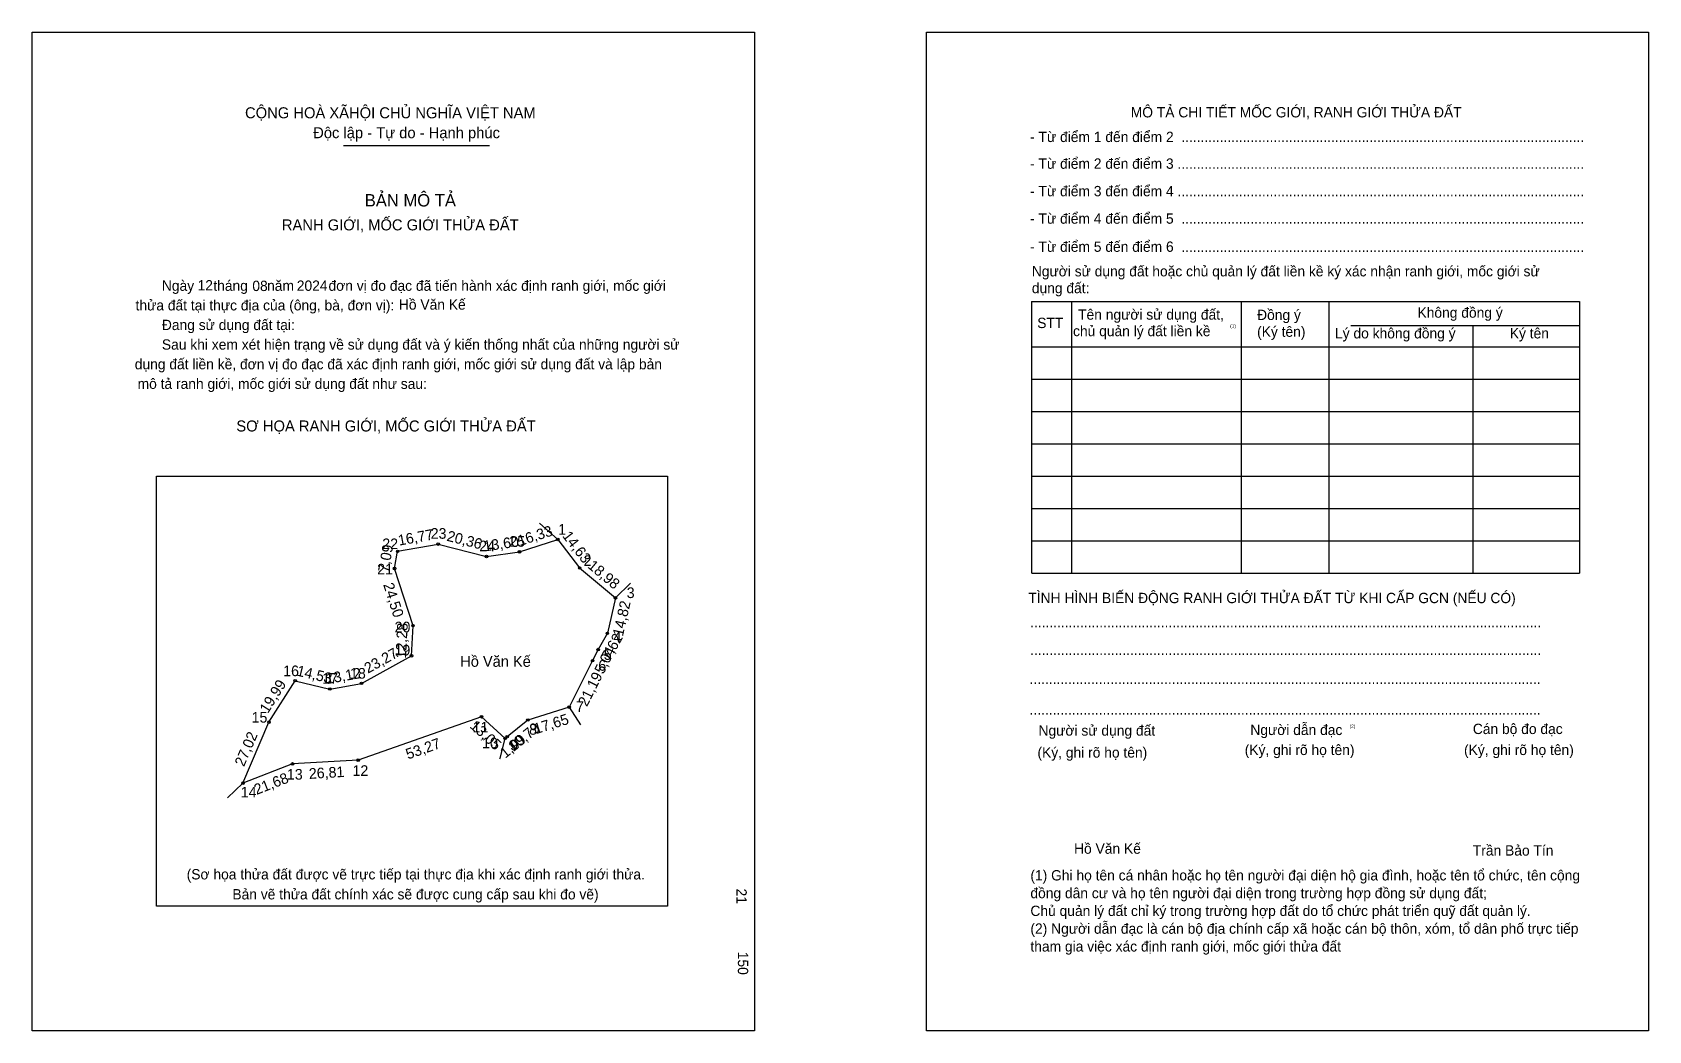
# Model space of a CAD drawing. Extents: x 546947 to 547606, y 1824393 to 1824800.
import ezdxf

# ---------------------------------------------------------------- set-up
doc = ezdxf.new("R2010")
doc.units = 0
for name, color, linetype in [('bmtKhungInTrang1', 7, 'Continuous'), ('bmtKhungInTrang2', 7, 'Continuous'), ('bmtNoiDung', 7, 'Continuous'), ('bmtTemplate', 7, 'Continuous'), ('CanhThua', 7, 'Continuous'), ('ChieuDaiCanhThua', 7, 'Continuous'), ('MocDinhThua', 7, 'Continuous'), ('RauThua', 7, 'Continuous'), ('SoHieuDinhThua', 7, 'Continuous'), ('TenChuSuDung', 7, 'Continuous')]:
    doc.layers.add(name, color=color, linetype=linetype)

msp = doc.modelspace()

# ---------------------------------------------------------------- linework, layer by layer
at = {"layer": 'bmtKhungInTrang1'}
msp.add_lwpolyline([(546947.04, 1824799.93), (547241.25, 1824799.93), (547241.25, 1824392.99), (546947.04, 1824392.99)], close=True, dxfattribs=at)
at = {"layer": 'bmtKhungInTrang2'}
msp.add_lwpolyline([(547311.41, 1824799.93), (547605.62, 1824799.93), (547605.62, 1824392.99), (547311.41, 1824392.99)], close=True, dxfattribs=at)
at = {"layer": 'bmtTemplate'}
for p, q in [((547073.83, 1824753.81), (547133.32, 1824753.81)), ((547370.43, 1824690.17), (547370.43, 1824579.54)), ((547439.65, 1824690.17), (547439.65, 1824579.54)), ((547475.25, 1824690.3), (547475.25, 1824579.54)), ((547577.45, 1824690.17), (547577.45, 1824579.54)), ((547484.28, 1824680.42), (547577.45, 1824680.42)), ((547354.3, 1824671.73), (547577.45, 1824671.73)), ((547354.3, 1824658.56), (547577.45, 1824658.56)), ((547354.3, 1824645.39), (547577.45, 1824645.39)), ((547354.3, 1824632.22), (547577.45, 1824632.22)), ((547354.3, 1824619.05), (547577.45, 1824619.05)), ((547354.3, 1824605.88), (547577.45, 1824605.88)), ((547354.3, 1824592.71), (547577.45, 1824592.71)), ((547354.3, 1824579.54), (547577.45, 1824579.54))]:
    msp.add_line(p, q, dxfattribs=at)
for points in [[(547354.16, 1824690.17), (547577.45, 1824690.17)], [(547354.16, 1824690.17), (547354.16, 1824579.54)], [(547534.02, 1824680.29), (547534.02, 1824579.54)]]:
    msp.add_lwpolyline(points, dxfattribs=at)
msp.add_lwpolyline([(546997.66, 1824443.68), (546997.66, 1824619.04), (547205.84, 1824619.04), (547205.84, 1824443.68)], close=True, dxfattribs=at)
at = {"layer": 'CanhThua'}
for p, q in [((547095.89, 1824588.38), (547112.4, 1824591.34)), ((547112.4, 1824591.34), (547132.12, 1824586.25)), ((547145.58, 1824588.19), (547161.13, 1824593.19)), ((547161.13, 1824593.19), (547170.05, 1824581.59)), ((547094.65, 1824581.4), (547095.89, 1824588.38)), ((547132.12, 1824586.25), (547145.58, 1824588.19)), ((547102.15, 1824558.07), (547094.65, 1824581.4)), ((547170.05, 1824581.59), (547184.62, 1824569.42)), ((547184.62, 1824569.42), (547181.33, 1824554.97)), ((547101.51, 1824545.81), (547102.15, 1824558.07)), ((547181.33, 1824554.97), (547177.6, 1824548.32)), ((547081.15, 1824534.55), (547101.51, 1824545.81)), ((547175.33, 1824543.82), (547165.79, 1824524.9)), ((547177.6, 1824548.32), (547175.33, 1824543.82)), ((547043.47, 1824518.72), (547054.11, 1824535.64)), ((547054.11, 1824535.64), (547068.24, 1824532.25)), ((547068.24, 1824532.25), (547081.15, 1824534.55)), ((547165.79, 1824524.9), (547148.95, 1824519.61)), ((547032.86, 1824493.88), (547043.47, 1824518.72)), ((547130.09, 1824520.95), (547079.84, 1824503.26)), ((547139.72, 1824512.14), (547130.09, 1824520.95)), ((547148.95, 1824519.61), (547140.56, 1824512.83)), ((547140.56, 1824512.83), (547139.72, 1824512.14)), ((547079.84, 1824503.26), (547053.07, 1824501.72)), ((547053.07, 1824501.72), (547032.86, 1824493.88))]:
    msp.add_line(p, q, dxfattribs=at)
at = {"layer": 'MocDinhThua'}
for centre in [(547095.89, 1824588.38), (547112.4, 1824591.34), (547145.58, 1824588.19), (547161.13, 1824593.19), (547132.12, 1824586.25), (547170.05, 1824581.59), (547094.65, 1824581.4), (547184.62, 1824569.42), (547102.15, 1824558.07), (547181.33, 1824554.97), (547101.51, 1824545.81), (547175.33, 1824543.82), (547177.6, 1824548.32), (547054.11, 1824535.64), (547068.24, 1824532.25), (547081.15, 1824534.55), (547165.79, 1824524.9), (547043.47, 1824518.72), (547130.09, 1824520.95), (547148.95, 1824519.61), (547139.72, 1824512.14), (547140.56, 1824512.83), (547079.84, 1824503.26), (547053.07, 1824501.72), (547032.86, 1824493.88)]:
    msp.add_circle(centre, 0.52, dxfattribs=at)
at = {"layer": 'RauThua'}
for p, q in [((547153.75, 1824599.91), (547161.13, 1824593.19)), ((547184.62, 1824569.42), (547190.79, 1824575.44)), ((547165.79, 1824524.9), (547170.39, 1824517.6)), ((547137.64, 1824504.01), (547139.72, 1824512.14)), ((547137.59, 1824503.79), (547137.64, 1824504.01)), ((547026.56, 1824487.95), (547032.86, 1824493.88))]:
    msp.add_line(p, q, dxfattribs=at)

# ---------------------------------------------------------------- texts
at = {"layer": 'bmtNoiDung'}
for s, p in [('12', (547014.37, 1824694.7)), ('08', (547036.69, 1824694.47)), ('2024', (547054.8, 1824694.56)), ('Hồ Văn Kế', (547096.39, 1824686.87)), ('Hồ Văn Kế', (547371.5, 1824465.11))]:
    msp.add_text(s, height=4.21, dxfattribs=at).set_placement(p)
for s, p in [('21', (547233.93, 1824450.92)), ('150', (547234.52, 1824425.16))]:
    msp.add_text(s, height=4.21, rotation=270, dxfattribs=at).set_placement(p)
at = {"layer": 'bmtTemplate'}
for s, height, p in [('CỘNG HOÀ XÃHỘI CHỦ NGHĨA VIỆT NAM', 4.4903, (547033.71, 1824764.88)), ('MÔ TẢ CHI TIẾT MỐC GIỚI, RANH GIỚI THỬA ĐẤT', 4.208, (547394.6, 1824765.24)), ('Độc lập - Tự do - Hạnh phúc', 4.4903, (547061.47, 1824756.76)), ('- Từ điểm 1 đến điểm 2  .........................................................................................................', 4.20803, (547353.58, 1824755.2)), ('- Từ điểm 2 đến điểm 3 ..........................................................................................................', 4.20803, (547353.58, 1824744.3)), ('BẢN MÔ TẢ', 5.052, (547082.49, 1824728.93)), ('- Từ điểm 3 đến điểm 4 ..........................................................................................................', 4.20803, (547353.58, 1824733.1)), ('RANH GIỚI, MỐC GIỚI THỬA ĐẤT', 4.4903, (547048.72, 1824719.19)), ('- Từ điểm 4 đến điểm 5  .........................................................................................................', 4.20803, (547353.58, 1824721.91)), ('- Từ điểm 5 đến điểm 6  .........................................................................................................', 4.20803, (547353.58, 1824710.45)), ('Người sử dụng đất hoặc chủ quản lý đất liền kề ký xác nhận ranh giới, mốc giới sử', 4.208, (547354.3, 1824700.44)), ('Ngày     tháng     năm         đơn vị đo đạc đã tiến hành xác định ranh giới, mốc giới ', 4.2096, (546999.83, 1824694.56)), ('dụng đất:', 4.208, (547354.3, 1824693.59)), ('thửa đất tại thực địa của (ông, bà, đơn vị):', 4.2096, (546989.1, 1824686.57)), ('Tên người sử dụng đất,', 4.208, (547373.15, 1824682.79)), ('Không đồng ý', 4.208, (547511.43, 1824683.59)), ('Đang sử dụng đất tại:', 4.2096, (546999.83, 1824678.57)), ('STT', 4.208, (547356.5, 1824679.37)), ('(1)', 1.403, (547435.09, 1824679.52)), ('Đồng ý', 4.208, (547446.08, 1824682.66)), ('Sau khi xem xét hiện trạng về sử dụng đất và ý kiến thống nhất của những người sử ', 4.2096, (546999.83, 1824670.58)), ('chủ quản lý đất liền kề', 4.208, (547371.09, 1824676.07)), ('(Ký tên)', 4.208, (547446.08, 1824675.81)), ('Lý do không đồng ý', 4.208, (547477.83, 1824675.16)), ('Ký tên', 4.208, (547549.04, 1824675.16)), ('dụng đất liền kề, đơn vị đo đạc đã xác định ranh giới, mốc giới sử dụng đất và lập bản', 4.2096, (546988.78, 1824662.58)), ('mô tả ranh giới, mốc giới sử dụng đất như sau:', 4.2096, (546989.94, 1824654.59)), ('SƠ HỌA RANH GIỚI, MỐC GIỚI THỬA ĐẤT', 4.4903, (547030.16, 1824637.22)), ('TÌNH HÌNH BIẾN ĐỘNG RANH GIỚI THỬA ĐẤT TỪ KHI CẤP GCN (NẾU CÓ)', 4.208, (547352.88, 1824567.26)), ('.....................................................................................................................................', 4.21434, (547353.58, 1824557.36)), ('.....................................................................................................................................', 4.21434, (547353.58, 1824546.16)), ('.....................................................................................................................................', 4.21434, (547353.37, 1824534.31)), ('.....................................................................................................................................', 4.21434, (547353.37, 1824521.8)), ('Người sử dụng đất', 4.208, (547357.02, 1824513.24)), ('Người dẫn đạc', 4.208, (547443.33, 1824513.5)), ('(2)', 1.403, (547483.74, 1824516.41)), ('Cán bộ đo đạc', 4.208, (547533.98, 1824513.9)), ('(Ký, ghi rõ họ tên)', 4.208, (547441.04, 1824505.34)), ('(Ký, ghi rõ họ tên)', 4.208, (547530.4, 1824505.34)), ('(Ký, ghi rõ họ tên)', 4.208, (547356.59, 1824504.29)), ('Trần Bảo Tín', 4.208, (547533.98, 1824464.35)), ('(Sơ họa thửa đất được vẽ trực tiếp tại thực địa khi xác định ranh giới thửa.', 4.2096, (547009.94, 1824454.64)), ('(1) Ghi họ tên cá nhân hoặc họ tên người đại diện hộ gia đình, hoặc tên tổ chức, tên cộng', 4.208, (547353.71, 1824454.23)), ('Bản vẽ thửa đất chính xác sẽ được cung cấp sau khi đo vẽ)', 4.2096, (547028.55, 1824446.5)), ('đồng dân cư và họ tên người đại diện trong trường hợp đồng sử dụng đất;', 4.208, (547353.71, 1824446.99)), ('Chủ quản lý đất chỉ ký trong trường hợp đất do tổ chức phát triển quỹ đất quản lý.', 4.208, (547353.71, 1824439.74)), ('(2) Người dẫn đạc là cán bộ địa chính cấp xã hoặc cán bộ thôn, xóm, tổ dân phố trực tiếp', 4.208, (547353.71, 1824432.5)), ('tham gia việc xác định ranh giới, mốc giới thửa đất', 4.208, (547353.71, 1824425.26))]:
    msp.add_text(s, height=height, dxfattribs=at).set_placement(p)
at = {"layer": 'ChieuDaiCanhThua'}
for s, rotation, p in [('16,77', 10.15637, (547096.45, 1824590.68)), ('20,36', 345.53516, (547115.61, 1824592.75)), ('16,33', 17.81149, (547145.62, 1824590.48)), ('14,63', 307.55427, (547162.78, 1824594.6)), ('7,09', 79.93815, (547092.13, 1824579.61)), ('13,60', 8.20397, (547131.2, 1824588.31)), ('18,98', 320.13645, (547173.02, 1824581.93)), ('24,50', 287.81531, (547089.95, 1824574.81)), ('14,82', 77.17055, (547187.66, 1824553.53)), ('12,28', 87.03577, (547099.29, 1824544.63)), ('23,27', 28.94027, (547083.79, 1824538.48)), ('5,04', 63.24191, (547179.69, 1824538.03)), ('7,62', 60.74304, (547182.33, 1824543.48)), ('14,53', 346.50319, (547054.46, 1824537.79)), ('13,12', 10.10057, (547067.03, 1824534.23)), ('21,19', 63.23787, (547173.01, 1824524.8)), ('19,99', 57.84452, (547043, 1824522.04)), ('13,05', 317.5497, (547125.03, 1824516.78)), ('10,79', 38.95345, (547143.06, 1824506.5)), ('17,65', 17.43188, (547152.21, 1824513.83)), ('27,02', 66.87047, (547033.27, 1824500.34)), ('53,27', 19.40167, (547100.12, 1824503.51)), ('1,09', 38.97155, (547139.75, 1824503.82)), ('21,68', 21.21015, (547038.39, 1824489.06)), ('26,81', 3.27963, (547059.83, 1824495.6))]:
    msp.add_text(s, height=4.329, rotation=rotation, dxfattribs=at).set_placement(p)
at = {"layer": 'SoHieuDinhThua'}
for s, height, p in [('23', 4.329, (547109.34, 1824593.5)), ('1', 4.33, (547161.29, 1824595.16)), ('22', 4.329, (547089.62, 1824589.27)), ('24', 4.329, (547129.14, 1824588.41)), ('25', 4.329, (547141.36, 1824590.25)), ('21', 4.329, (547087.53, 1824578.94)), ('2', 4.33, (547171.65, 1824582.42)), ('3', 4.33, (547189.23, 1824569.33)), ('20', 4.329, (547094.64, 1824555.35)), ('19', 4.329, (547094.61, 1824545.94)), ('4', 4.33, (547183.83, 1824551.25)), ('6', 4.33, (547177.66, 1824539.71)), ('5', 4.33, (547179.87, 1824544.13)), ('16', 4.329, (547049.25, 1824537.49)), ('17', 4.329, (547065.14, 1824534.41)), ('18', 4.329, (547076.48, 1824536.47)), ('15', 4.329, (547036.39, 1824518.56)), ('7', 4.33, (547168.57, 1824522.94)), ('11', 4.329, (547126.42, 1824514.54)), ('8', 4.33, (547149.45, 1824513.63)), ('10', 4.329, (547130.28, 1824508.12)), ('9', 4.33, (547141.74, 1824507.3)), ('13', 4.329, (547050.77, 1824495.33)), ('12', 4.329, (547077.49, 1824496.85)), ('14', 4.329, (547031.95, 1824488.05))]:
    msp.add_text(s, height=height, dxfattribs=at).set_placement(p)
at = {"layer": 'TenChuSuDung'}
msp.add_text('Hồ Văn Kế', height=4.448, dxfattribs=at).set_placement((547121.39, 1824541.31))

doc.saveas('drawing.dxf')
